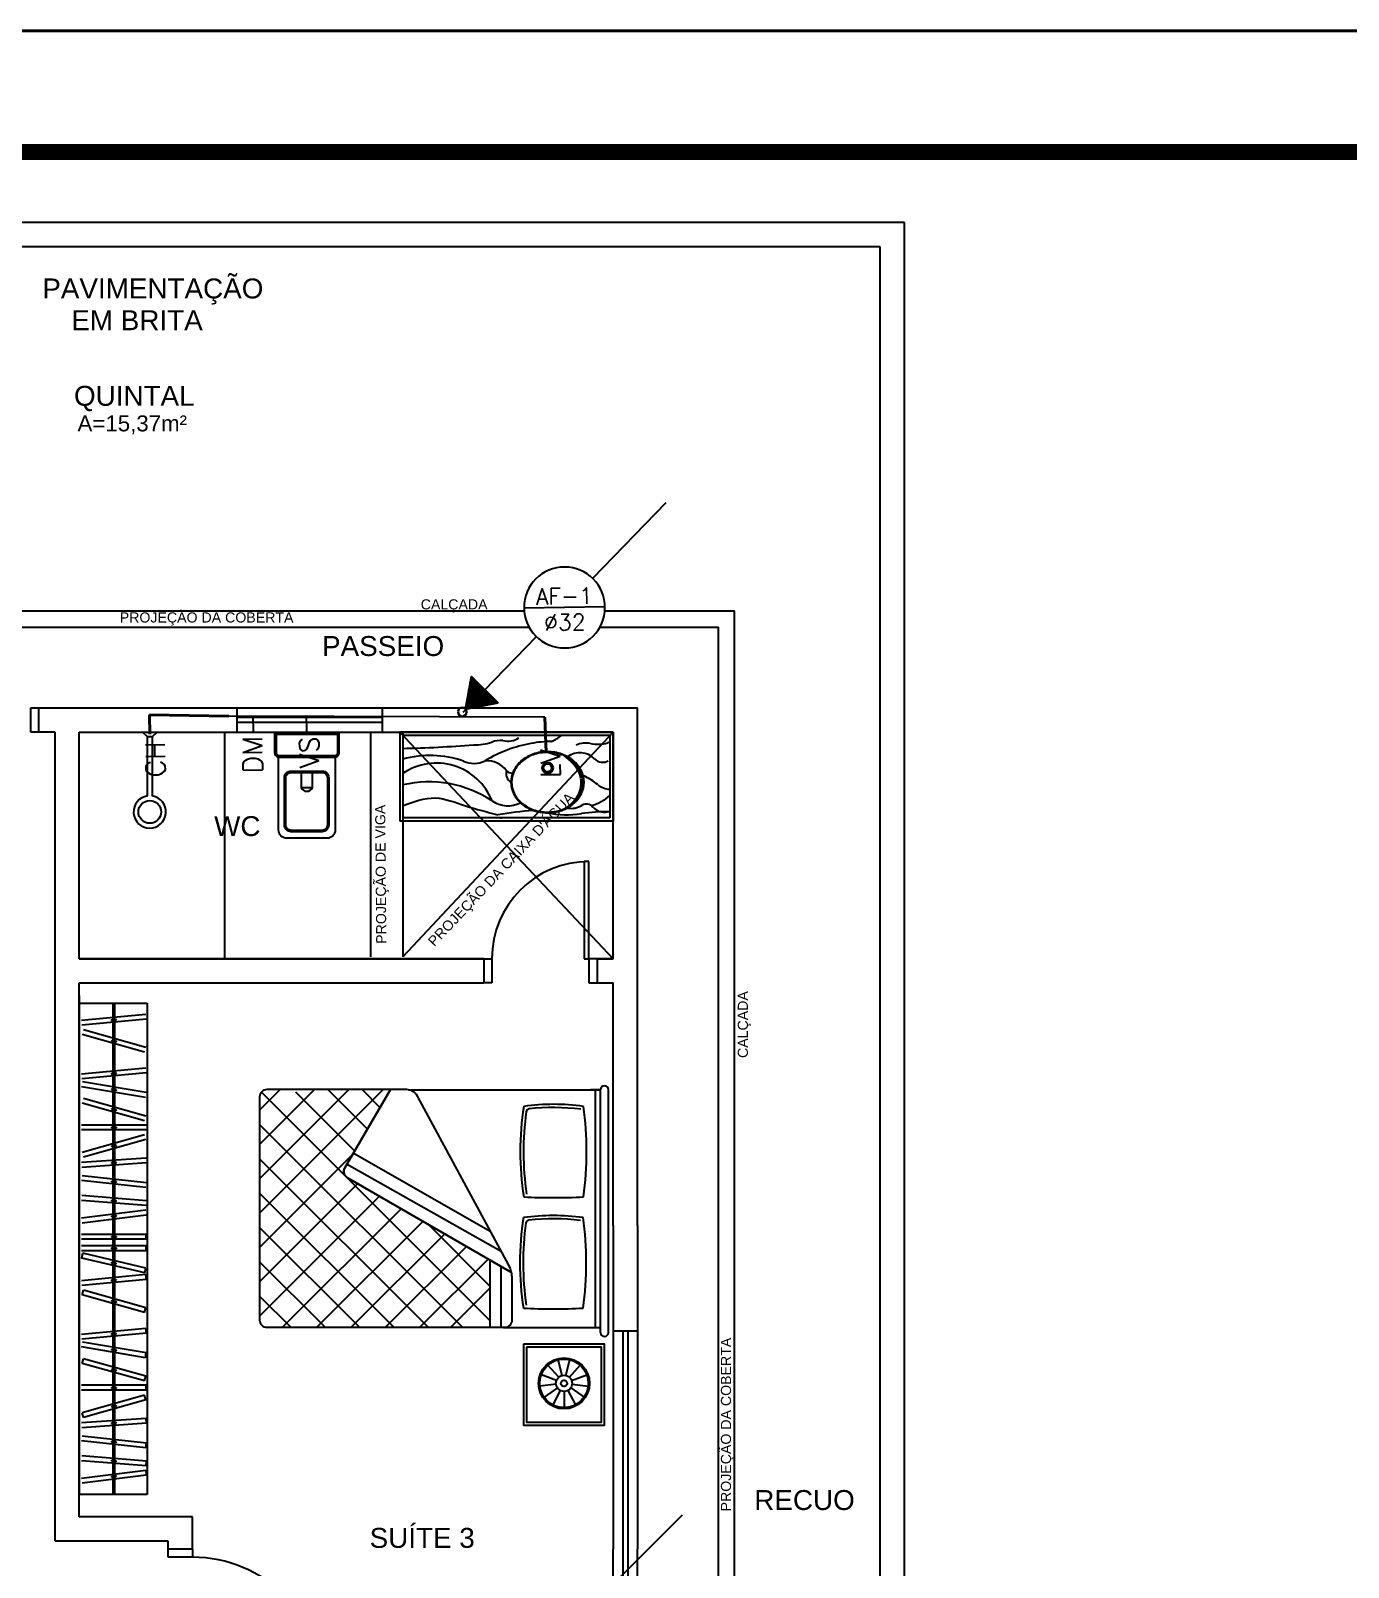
# Model space of a CAD drawing. Header units: millimetres. Extents: x 4595 to 4915, y 2085 to 2243.
# Drawn here: x 4709.14 to 4717.28, y 2203.81 to 2213.31 of the extents above; entities that cross this region are included whole.
import ezdxf
from ezdxf.enums import TextEntityAlignment as Align

# ---------------------------------------------------------------- set-up
doc = ezdxf.new("R2010")
doc.units = ezdxf.units.MM
doc.header["$LTSCALE"] = 0.8
for name, color, linetype in [('02', 2, 'Continuous'), ('DIVERSOS', 4, 'Continuous'), ('HATCH', 8, 'Continuous'), ('MOVEIS', 7, 'Continuous'), ('parede', 2, 'Continuous'), ('TUBULAÇÃO_HIDRÁULICA', 5, 'Continuous'), ('TXT_0', 7, 'Continuous')]:
    doc.layers.add(name, color=color, linetype=linetype)
doc.styles.add('ADITIVOCAD', font='ROMANS.shx')
doc.styles.add('SANSSERIF', font='sas_____.pfb', dxfattribs={"height": 1})
doc.styles.get("Standard").update_dxf_attribs({"font": 'txt.shx', "height": 0.12})

# ---------------------------------------------------------------- blocks, each defined once
blk = doc.blocks.new('Adh_hicol0')
for radius in [0.559, 0.515]:
    blk.add_circle((0, 0), radius)
blk = doc.blocks.new('Adh_BalaoAf')
for p, q in [((0, 0), (0.65, 0)), ((1.8, 0), (1.15, 0))]:
    blk.add_line(p, q)
blk.add_circle((0.9, 0), 0.25)
blk = doc.blocks.new('Adh_Afn')
blk.add_line((-0.25, 0), (0.25, 0))
blk.add_circle((0, 0), 0.25)
at = {"flags": 8}
for tag, p in [('$AF', (0, 0.0703)), ('$DIAM', (0, -0.0909))]:
    blk.add_attdef(tag, text='', height=0.1, dxfattribs=at).set_placement(p, align=Align.MIDDLE)

msp = doc.modelspace()

# ---------------------------------------------------------------- hatches: boundary and pattern name
at = {"layer": 'HATCH'}
h = msp.add_hatch(dxfattribs=at)
h.set_pattern_fill('LINE,_O', color=256, scale=0.001, angle=67.54384)
h.set_pattern_definition([(67.54383833, (4856.1618245, -23.6511752), (-0.002934246297, 0.001212775193), [])])
h.paths.add_polyline_path([(4711.8599, 2209.3155), (4712.0252, 2209.1516), (4711.8235, 2209.1135)])

# ---------------------------------------------------------------- linework, layer by layer
for p, q in [((4709.8274, 2208.9715), (4709.9174, 2208.9715)), ((4709.8574, 2208.9415), (4709.8274, 2208.9715)), ((4709.9174, 2208.9715), (4709.8874, 2208.9415)), ((4709.8574, 2208.5765), (4709.8574, 2208.9415)), ((4709.8874, 2208.9415), (4709.8574, 2208.9415)), ((4709.8874, 2208.9415), (4709.8874, 2208.5762))]:
    msp.add_line(p, q)
at = {"color": 253}
for points in [[(4711.013, 2208.8155, 0.414214), (4711.043, 2208.8455), (4711.043, 2208.9655), (4710.643, 2208.9655), (4710.643, 2208.8455, 0.414214), (4710.673, 2208.8155)], [(4711.013, 2208.8255, 0.414214), (4711.033, 2208.8455), (4711.033, 2208.9555), (4710.653, 2208.9555), (4710.653, 2208.8455, 0.414214), (4710.673, 2208.8255)], [(4710.7042, 2208.6901, -0.414214), (4710.7442, 2208.7301), (4710.9378, 2208.7301, -0.414214), (4710.9778, 2208.6901), (4710.9778, 2208.3951, -0.414214), (4710.9378, 2208.3551), (4710.7442, 2208.3551, -0.414214), (4710.7042, 2208.3951)], [(4710.7127, 2208.6901, -0.414214), (4710.7442, 2208.7216), (4710.9378, 2208.7216, -0.414214), (4710.9693, 2208.6901), (4710.9693, 2208.3951, -0.414214), (4710.9378, 2208.3636), (4710.7442, 2208.3636, -0.414214), (4710.7127, 2208.3951)]]:
    msp.add_lwpolyline(points, format="xyb", close=True, dxfattribs=at)
msp.add_lwpolyline([(4711.018, 2208.8155), (4711.018, 2208.3655, -0.414214), (4710.968, 2208.3155), (4710.718, 2208.3155, -0.414214), (4710.668, 2208.3655), (4710.668, 2208.8159)], format="xyb", dxfattribs=at)
msp.add_lwpolyline([(4710.8067, 2208.7216), (4710.8067, 2208.628), (4710.8774, 2208.628), (4710.8774, 2208.7216)], dxfattribs=at)
msp.add_circle((4709.8715, 2208.4775), 0.07)
msp.add_arc((4709.8715, 2208.4775), 0.1, 98.10897, 80.85441)
msp.add_arc((4710.842, 2208.644), 0.0388, 204.39508, 335.60492, dxfattribs=at)
at = {"layer": '02', "color": 5, "lineweight": 40}
for p, q in [((4710.3596, 2209.0695), (4709.8695, 2209.0779)), ((4709.8695, 2209.0779), (4709.872, 2208.9579)), ((4712.3144, 2209.0644), (4712.3213, 2208.8456))]:
    msp.add_line(p, q, dxfattribs=at)
at = {"layer": '02', "lineweight": 40}
msp.add_lwpolyline([(4703.7996, 2168.7568), (4764.9996, 2168.7568), (4764.9996, 2213.3068), (4703.7996, 2213.3068)], close=True, dxfattribs=at)
at = {"layer": '02', "lineweight": 40, "const_width": 0.1}
msp.add_lwpolyline([(4704.5496, 2169.5068), (4764.2496, 2169.5068), (4764.2496, 2212.5568), (4704.5496, 2212.5568)], close=True, dxfattribs=at)
at = {"layer": 'DIVERSOS'}
msp.add_line((4711.8235, 2209.1135), (4712.0252, 2209.1516), dxfattribs=at)
msp.add_lwpolyline([(4711.8235, 2209.1135), (4711.8599, 2209.3155), (4712.0252, 2209.1516)], dxfattribs=at)
at = {"layer": 'MOVEIS'}
for p, q in [((4711.1013, 2206.761), (4710.5503, 2206.21)), ((4711.3134, 2206.761), (4710.5503, 2205.9979)), ((4710.677, 2206.761), (4710.5503, 2206.6343)), ((4710.8892, 2206.761), (4710.5503, 2206.4221)), ((4710.5626, 2206.7454), (4711.9765, 2205.3314)), ((4710.7732, 2206.7469), (4711.1385, 2206.3816)), ((4710.9712, 2206.761), (4711.2167, 2206.5156)), ((4711.1834, 2206.761), (4711.2948, 2206.6495)), ((4711.4712, 2206.7601), (4712.6568, 2206.7601)), ((4712.6568, 2206.7601), (4712.5968, 2206.7601)), ((4712.6268, 2205.2901), (4712.6268, 2206.7601)), ((4712.6568, 2205.2601), (4712.6568, 2206.7601)), ((4712.7068, 2205.2601), (4712.7068, 2206.7601)), ((4710.5503, 2206.5455), (4711.8039, 2205.2919)), ((4711.1276, 2206.363), (4710.5503, 2205.7858)), ((4710.5503, 2206.3333), (4711.5918, 2205.2919)), ((4711.1564, 2206.1797), (4710.5503, 2205.5736)), ((4710.5503, 2206.1212), (4711.3796, 2205.2919)), ((4711.2909, 2206.102), (4710.5503, 2205.3615)), ((4711.4254, 2206.0244), (4710.6929, 2205.2919)), ((4711.5599, 2205.9468), (4710.905, 2205.2919)), ((4711.5916, 2205.9285), (4711.9765, 2205.5435)), ((4710.5503, 2205.9091), (4711.1675, 2205.2919)), ((4711.6944, 2205.8692), (4711.1172, 2205.2919)), ((4711.8289, 2205.7915), (4711.3293, 2205.2919)), ((4710.5503, 2205.6969), (4710.9554, 2205.2919)), ((4711.9634, 2205.7139), (4711.5414, 2205.2919)), ((4711.9765, 2205.5365), (4711.7319, 2205.2919)), ((4710.5503, 2205.4848), (4710.7433, 2205.2919)), ((4712.0587, 2205.2901), (4712.6568, 2205.2901)), ((4712.399, 2204.9827), (4712.3327, 2205.0576)), ((4712.4202, 2204.9938), (4712.3963, 2205.0909)), ((4712.4441, 2204.9938), (4712.4681, 2205.0909)), ((4712.4653, 2204.9827), (4712.5316, 2205.0576)), ((4712.3854, 2204.963), (4712.2919, 2204.9985)), ((4712.4789, 2204.963), (4712.5724, 2204.9985)), ((4712.3825, 2204.9393), (4712.2833, 2204.9272)), ((4712.391, 2204.9169), (4712.3087, 2204.8601)), ((4712.4089, 2204.901), (4712.3624, 2204.8125)), ((4712.4322, 2204.8953), (4712.4322, 2204.7953)), ((4712.4554, 2204.901), (4712.5019, 2204.8125)), ((4712.4733, 2204.9169), (4712.5556, 2204.8601)), ((4712.4818, 2204.9393), (4712.5811, 2204.9272))]:
    msp.add_line(p, q, dxfattribs=at)
at = {"layer": 'MOVEIS', "linetype": 'Continuous'}
for points in [[(4712.1071, 2205.631), (4711.0937, 2206.2158, -0.415665), (4711.0775, 2206.2771), (4711.3599, 2206.761), (4710.785, 2206.761), (4710.5955, 2206.761, 0.414214), (4710.5505, 2206.716), (4710.5505, 2205.3369, 0.414214), (4710.5955, 2205.2919), (4710.785, 2205.2919), (4712.0665, 2205.2919, 0.414214), (4712.1114, 2205.3369), (4712.1114, 2205.592, 0.055363)], [(4711.3599, 2206.761), (4711.0775, 2206.2771, 0.415665), (4711.0937, 2206.2158), (4712.1071, 2205.631, 0.068584), (4712.0901, 2205.6765), (4711.5258, 2206.7214, 0.275591), (4711.4595, 2206.761)]]:
    msp.add_lwpolyline(points, format="xyb", close=True, dxfattribs=at)
for points in [[(4712.044, 2205.7606), (4711.0885, 2206.3001)], [(4711.9765, 2205.8842), (4711.1279, 2206.3676)], [(4711.9765, 2205.2947), (4711.9765, 2205.7044)], [(4712.044, 2205.2919), (4712.044, 2205.665)]]:
    msp.add_lwpolyline(points, dxfattribs=at)
at = {"layer": 'MOVEIS'}
for points in [[(4712.1822, 2205.1871), (4712.1822, 2204.6871), (4712.6822, 2204.6871), (4712.6822, 2205.1871)], [(4712.2009, 2205.1684), (4712.2009, 2204.7057), (4712.6636, 2204.7057), (4712.6636, 2205.1684)]]:
    msp.add_lwpolyline(points, close=True, dxfattribs=at)
for radius in [0.1578, 0.15, 0.05, 0.019]:
    msp.add_circle((4712.4322, 2204.9453), radius, dxfattribs=at)
for centre, radius, start, end in [((4712.6818, 2206.7601), 0.025, 0, 180), ((4714.0059, 2206.3778), 1.8443, 171.27584, 188.72416), ((4714.0059, 2206.3778), 1.8243, 172.23291, 188.26343), ((4712.3678, 2205.3085), 1.3617, 82.19981, 97.80019), ((4712.2182, 2206.6217), 0.02, 96.4988, 172.23291), ((4712.3678, 2205.3085), 1.3417, 82.80483, 96.4988), ((4710.5238, 2206.3778), 2.048, 352.1494, 7.8506), ((4712.3678, 2209.6108), 3.5176, 266.98842, 273.01158), ((4714.0037, 2205.6901), 1.8443, 171.27584, 188.72416), ((4714.0037, 2205.6901), 1.8243, 172.23291, 188.26343), ((4712.3656, 2204.6207), 1.3617, 82.19981, 97.80019), ((4712.216, 2205.9339), 0.02, 96.4988, 172.23291), ((4712.3656, 2204.6207), 1.3417, 82.80483, 96.4988), ((4710.5216, 2205.6901), 2.048, 352.1494, 7.8506), ((4712.3656, 2208.9231), 3.5176, 266.98842, 273.01158), ((4712.6818, 2205.2601), 0.025, 180, 0)]:
    msp.add_arc(centre, radius, start, end, dxfattribs=at)
at = {"layer": 'parede', "color": 253}
for p, q in [((4714.5359, 2212.1206), (4706.5359, 2212.1206)), ((4714.5359, 2187.1206), (4714.5359, 2212.1206)), ((4714.3859, 2211.9706), (4706.6859, 2211.9706)), ((4714.3859, 2197.2706), (4714.3859, 2211.9706)), ((4707.5758, 2209.7206), (4712.186, 2209.7206)), ((4712.6843, 2209.7206), (4713.4859, 2209.7206)), ((4713.4859, 2197.2706), (4713.4859, 2209.7206)), ((4706.6859, 2209.6206), (4712.2162, 2209.6206)), ((4712.6541, 2209.6206), (4713.3859, 2209.6206)), ((4713.3859, 2197.2706), (4713.3859, 2209.6206)), ((4709.1359, 2209.1206), (4712.8859, 2209.1206)), ((4709.1359, 2208.9706), (4709.1359, 2209.1206)), ((4709.1359, 2209.1206), (4709.1859, 2209.1206)), ((4709.1859, 2208.9706), (4709.1859, 2209.1206)), ((4710.409, 2209.1206), (4710.409, 2208.9706)), ((4711.309, 2209.0611), (4710.409, 2209.0611)), ((4711.309, 2209.1206), (4711.309, 2208.9711)), ((4712.8859, 2205.9206), (4712.8859, 2209.1206)), ((4709.2859, 2208.9706), (4709.1359, 2208.9706)), ((4709.1859, 2208.9706), (4709.1359, 2208.9706)), ((4709.2859, 2203.9706), (4709.2859, 2208.9706)), ((4709.4359, 2207.5706), (4709.4359, 2208.9706)), ((4709.4359, 2208.9706), (4712.7359, 2208.9706)), ((4709.4359, 2208.9706), (4710.3359, 2208.9706)), ((4709.4359, 2208.9706), (4710.3359, 2208.9706)), ((4710.2359, 2208.9706), (4712.7359, 2208.9706)), ((4710.3359, 2207.5706), (4710.3359, 2208.9706)), ((4710.3359, 2208.9706), (4710.3625, 2208.9706)), ((4711.309, 2209.0311), (4710.409, 2209.0311)), ((4711.2359, 2208.9706), (4711.2359, 2207.5815)), ((4712.7359, 2208.9706), (4711.4167, 2208.9706)), ((4711.4167, 2208.9706), (4711.4167, 2208.4206)), ((4711.4167, 2208.9706), (4712.7359, 2207.5706)), ((4712.7359, 2208.9706), (4711.4167, 2208.9706)), ((4712.7359, 2208.9706), (4711.4359, 2208.9706)), ((4711.4359, 2208.9706), (4711.4359, 2207.5815)), ((4712.7359, 2208.9706), (4711.4359, 2207.5815)), ((4712.7359, 2208.9706), (4711.8359, 2208.9706)), ((4712.7359, 2207.5706), (4712.7359, 2208.9706)), ((4712.7359, 2208.9706), (4712.7359, 2208.4206)), ((4711.4367, 2208.9506), (4711.4367, 2208.4406)), ((4712.7159, 2208.9506), (4711.4367, 2208.9506)), ((4712.7159, 2208.9506), (4712.7159, 2208.4406)), ((4712.7359, 2208.4206), (4711.4167, 2208.4206)), ((4712.7159, 2208.4406), (4711.4367, 2208.4406)), ((4712.5859, 2208.1706), (4712.5559, 2208.1706)), ((4712.5559, 2208.1706), (4712.5559, 2207.5706)), ((4712.5859, 2207.5706), (4712.5859, 2208.1706)), ((4709.4359, 2207.5706), (4711.9359, 2207.5706)), ((4711.9359, 2207.5706), (4709.4359, 2207.5706)), ((4711.9359, 2207.5706), (4711.9359, 2207.4206)), ((4711.9359, 2207.5706), (4711.9859, 2207.5706)), ((4711.9859, 2207.5706), (4711.9859, 2207.4206)), ((4712.5559, 2207.5706), (4712.5859, 2207.5706)), ((4712.6359, 2207.5706), (4712.5859, 2207.5706)), ((4712.5859, 2207.5706), (4712.5859, 2207.4206)), ((4712.6359, 2207.5706), (4712.7359, 2207.5706)), ((4712.7359, 2207.5706), (4712.6359, 2207.5706)), ((4712.6359, 2207.5706), (4712.6359, 2207.4206)), ((4709.4359, 2204.1206), (4709.4359, 2207.4206)), ((4709.4359, 2207.4206), (4711.9359, 2207.4206)), ((4709.4359, 2207.3432), (4709.4359, 2204.2574)), ((4711.9859, 2207.4206), (4711.9359, 2207.4206)), ((4712.5859, 2207.4206), (4712.6359, 2207.4206)), ((4712.6359, 2207.4206), (4712.7359, 2207.4206)), ((4712.7359, 2205.9206), (4712.7359, 2207.4206)), ((4709.4359, 2204.2574), (4709.4359, 2207.2949)), ((4709.4359, 2204.2574), (4709.4359, 2207.2949)), ((4709.4359, 2207.2949), (4709.8548, 2207.2949)), ((4709.6453, 2205.8663), (4709.6453, 2207.2949)), ((4709.6553, 2205.8663), (4709.6553, 2207.2949)), ((4709.8548, 2207.2949), (4709.8548, 2204.2574)), ((4709.8478, 2207.2263), (4709.4496, 2207.189)), ((4709.8506, 2207.1964), (4709.4524, 2207.1592)), ((4709.635, 2207.1938), (4709.6647, 2207.1966)), ((4709.635, 2207.1938), (4709.6354, 2207.1888)), ((4709.6354, 2207.1888), (4709.6652, 2207.1916)), ((4709.6652, 2207.1916), (4709.6647, 2207.1966)), ((4709.8394, 2206.9925), (4709.4545, 2207.1013)), ((4709.8476, 2207.0214), (4709.4626, 2207.1301)), ((4709.6373, 2207.0678), (4709.6359, 2207.063)), ((4709.6359, 2207.063), (4709.6647, 2207.0549)), ((4709.6373, 2207.0678), (4709.666, 2207.0597)), ((4709.6647, 2207.0549), (4709.666, 2207.0597)), ((4709.8478, 2206.8944), (4709.4496, 2206.8571)), ((4709.8506, 2206.8645), (4709.4524, 2206.8273)), ((4709.635, 2206.8619), (4709.6647, 2206.8647)), ((4709.6652, 2206.8597), (4709.6647, 2206.8647)), ((4709.8447, 2206.713), (4709.4502, 2206.7792)), ((4709.8496, 2206.7426), (4709.4551, 2206.8088)), ((4709.635, 2206.8619), (4709.6354, 2206.8569)), ((4709.6354, 2206.8569), (4709.6652, 2206.8597)), ((4709.8394, 2206.569), (4709.4545, 2206.6778)), ((4709.8476, 2206.5979), (4709.4626, 2206.7066)), ((4709.6356, 2206.7658), (4709.6347, 2206.7609)), ((4709.6347, 2206.7609), (4709.6642, 2206.756)), ((4709.6356, 2206.7658), (4709.665, 2206.7609)), ((4709.6642, 2206.756), (4709.665, 2206.7609)), ((4709.6373, 2206.6443), (4709.6359, 2206.6395)), ((4709.6359, 2206.6395), (4709.6647, 2206.6314)), ((4709.6373, 2206.6443), (4709.666, 2206.6362)), ((4709.6647, 2206.6314), (4709.666, 2206.6362)), ((4709.8503, 2206.5421), (4709.4503, 2206.5421)), ((4709.8503, 2206.5121), (4709.4503, 2206.5121)), ((4709.6354, 2206.5296), (4709.6354, 2206.5246)), ((4709.6354, 2206.5296), (4709.6652, 2206.5296)), ((4709.6354, 2206.5246), (4709.6652, 2206.5246)), ((4709.6652, 2206.5246), (4709.6652, 2206.5296)), ((4709.8393, 2206.4822), (4709.4545, 2206.3731)), ((4709.8475, 2206.4534), (4709.4627, 2206.3442)), ((4709.6359, 2206.4115), (4709.6647, 2206.4197)), ((4709.6359, 2206.4115), (4709.6373, 2206.4067)), ((4709.6373, 2206.4067), (4709.666, 2206.4149)), ((4709.666, 2206.4149), (4709.6647, 2206.4197)), ((4709.8486, 2206.338), (4709.4496, 2206.31)), ((4709.8507, 2206.3081), (4709.4517, 2206.2801)), ((4709.635, 2206.3105), (4709.6648, 2206.3126)), ((4709.635, 2206.3105), (4709.6354, 2206.3055)), ((4709.6354, 2206.3055), (4709.6652, 2206.3076)), ((4709.6652, 2206.3076), (4709.6648, 2206.3126)), ((4709.8473, 2206.1556), (4709.4496, 2206.1985)), ((4709.8505, 2206.1854), (4709.4528, 2206.2284)), ((4709.8507, 2206.0738), (4709.452, 2206.1059)), ((4709.6354, 2206.1961), (4709.6349, 2206.1911)), ((4709.6349, 2206.1911), (4709.6646, 2206.1879)), ((4709.6354, 2206.1961), (4709.6651, 2206.1929)), ((4709.6646, 2206.1879), (4709.6651, 2206.1929)), ((4709.8483, 2206.0439), (4709.4496, 2206.076)), ((4709.4496, 2205.9683), (4709.8466, 2206.0176)), ((4709.6354, 2206.0786), (4709.635, 2206.0736)), ((4709.635, 2206.0736), (4709.6648, 2206.0712)), ((4709.6354, 2206.0786), (4709.6652, 2206.0762)), ((4709.6648, 2206.0712), (4709.6652, 2206.0762)), ((4709.4533, 2205.9386), (4709.8503, 2205.9879)), ((4709.6645, 2205.9824), (4709.6349, 2205.9788)), ((4709.6349, 2205.9788), (4709.6355, 2205.9738)), ((4709.6651, 2205.9775), (4709.6355, 2205.9738)), ((4709.6453, 2204.2574), (4709.6453, 2205.9927)), ((4709.6553, 2204.2574), (4709.6553, 2205.9927)), ((4709.6651, 2205.9775), (4709.6645, 2205.9824)), ((4712.7359, 2205.9206), (4712.7359, 2203.9206)), ((4712.8859, 2205.9206), (4712.8859, 2203.9206)), ((4709.8503, 2205.8663), (4709.4503, 2205.8663)), ((4709.8503, 2205.8363), (4709.4503, 2205.8363)), ((4709.6354, 2205.8538), (4709.6354, 2205.8488)), ((4709.6354, 2205.8538), (4709.6652, 2205.8538)), ((4709.6354, 2205.8488), (4709.6652, 2205.8488)), ((4709.6652, 2205.8488), (4709.6652, 2205.8538)), ((4709.8503, 2205.8363), (4709.8503, 2205.8663)), ((4709.8503, 2205.7951), (4709.4503, 2205.7951)), ((4709.8503, 2205.7651), (4709.4503, 2205.7651)), ((4709.4517, 2205.7199), (4709.4585, 2205.7491)), ((4709.8479, 2205.6572), (4709.4585, 2205.7491)), ((4709.6354, 2205.7826), (4709.6354, 2205.7776)), ((4709.6354, 2205.7826), (4709.6652, 2205.7826)), ((4709.6354, 2205.7776), (4709.6652, 2205.7776)), ((4709.6652, 2205.7776), (4709.6652, 2205.7826)), ((4709.8503, 2205.7651), (4709.8503, 2205.7951)), ((4709.841, 2205.628), (4709.4517, 2205.7199)), ((4709.6358, 2205.6944), (4709.6346, 2205.6895)), ((4709.6346, 2205.6895), (4709.6637, 2205.6827)), ((4709.6358, 2205.6944), (4709.6648, 2205.6876)), ((4709.6637, 2205.6827), (4709.6648, 2205.6876)), ((4709.841, 2205.628), (4709.8479, 2205.6572)), ((4709.8478, 2205.6173), (4709.4496, 2205.58)), ((4709.8506, 2205.5874), (4709.4524, 2205.5502)), ((4709.635, 2205.5848), (4709.6647, 2205.5876)), ((4709.635, 2205.5848), (4709.6354, 2205.5799)), ((4709.6354, 2205.5799), (4709.6652, 2205.5826)), ((4709.6652, 2205.5826), (4709.6647, 2205.5876)), ((4709.8506, 2205.5874), (4709.8478, 2205.6173)), ((4709.4545, 2205.4923), (4709.4626, 2205.5211)), ((4709.8394, 2205.3835), (4709.4545, 2205.4923)), ((4709.8476, 2205.4124), (4709.4626, 2205.5211)), ((4709.6373, 2205.4588), (4709.6359, 2205.454)), ((4709.6359, 2205.454), (4709.6647, 2205.4459)), ((4709.6373, 2205.4588), (4709.666, 2205.4507)), ((4709.6647, 2205.4459), (4709.666, 2205.4507)), ((4709.8394, 2205.3835), (4709.8476, 2205.4124)), ((4709.8478, 2205.2854), (4709.4496, 2205.2482)), ((4709.8506, 2205.2555), (4709.4524, 2205.2183)), ((4709.635, 2205.2529), (4709.6647, 2205.2557)), ((4709.635, 2205.2529), (4709.6354, 2205.248)), ((4709.6354, 2205.248), (4709.6652, 2205.2507)), ((4709.6652, 2205.2507), (4709.6647, 2205.2557)), ((4709.8506, 2205.2555), (4709.8478, 2205.2854)), ((4712.7359, 2205.2706), (4712.8859, 2205.2706)), ((4712.7959, 2205.2706), (4712.7959, 2203.2706)), ((4712.8259, 2205.2706), (4712.8259, 2203.2706)), ((4709.8447, 2205.1041), (4709.4502, 2205.1702)), ((4709.8496, 2205.1336), (4709.4551, 2205.1998)), ((4709.6356, 2205.1569), (4709.6347, 2205.1519)), ((4709.6356, 2205.1569), (4709.665, 2205.1519)), ((4709.4545, 2205.0688), (4709.4626, 2205.0976)), ((4709.8394, 2204.96), (4709.4545, 2205.0688)), ((4709.8476, 2204.9889), (4709.4626, 2205.0976)), ((4709.6347, 2205.1519), (4709.6642, 2205.147)), ((4709.6642, 2205.147), (4709.665, 2205.1519)), ((4709.8447, 2205.1041), (4709.8496, 2205.1336)), ((4709.6373, 2205.0353), (4709.6359, 2205.0305)), ((4709.6359, 2205.0305), (4709.6647, 2205.0224)), ((4709.6373, 2205.0353), (4709.666, 2205.0272)), ((4709.6647, 2205.0224), (4709.666, 2205.0272)), ((4709.8394, 2204.96), (4709.8476, 2204.9889)), ((4709.8503, 2204.9332), (4709.4503, 2204.9332)), ((4709.8503, 2204.9032), (4709.4503, 2204.9032)), ((4709.8393, 2204.8732), (4709.4545, 2204.7641)), ((4709.6354, 2204.9207), (4709.6354, 2204.9157)), ((4709.6354, 2204.9207), (4709.6652, 2204.9207)), ((4709.6354, 2204.9157), (4709.6652, 2204.9157)), ((4709.6652, 2204.9157), (4709.6652, 2204.9207)), ((4709.8475, 2204.8444), (4709.8393, 2204.8732)), ((4709.8503, 2204.9032), (4709.8503, 2204.9332)), ((4709.8475, 2204.8444), (4709.4627, 2204.7352)), ((4709.6359, 2204.8026), (4709.6647, 2204.8107)), ((4709.6359, 2204.8026), (4709.6373, 2204.7977)), ((4709.6373, 2204.7977), (4709.666, 2204.8059)), ((4709.666, 2204.8059), (4709.6647, 2204.8107)), ((4709.8486, 2204.729), (4709.4496, 2204.701)), ((4709.8507, 2204.6991), (4709.4517, 2204.6711)), ((4709.4627, 2204.7352), (4709.4545, 2204.7641)), ((4709.635, 2204.7015), (4709.6648, 2204.7036)), ((4709.635, 2204.7015), (4709.6354, 2204.6965)), ((4709.6354, 2204.6965), (4709.6652, 2204.6986)), ((4709.6652, 2204.6986), (4709.6648, 2204.7036)), ((4709.8507, 2204.6991), (4709.8486, 2204.729)), ((4709.8473, 2204.5466), (4709.4496, 2204.5896)), ((4709.8505, 2204.5765), (4709.4528, 2204.6194)), ((4709.6354, 2204.5871), (4709.6349, 2204.5821)), ((4709.6354, 2204.5871), (4709.6651, 2204.5839)), ((4709.6646, 2204.5789), (4709.6651, 2204.5839)), ((4709.8507, 2204.4649), (4709.452, 2204.4969)), ((4709.6349, 2204.5821), (4709.6646, 2204.5789)), ((4709.8473, 2204.5466), (4709.8505, 2204.5765)), ((4709.8483, 2204.435), (4709.4496, 2204.467)), ((4709.4496, 2204.3593), (4709.8466, 2204.4087)), ((4709.6354, 2204.4696), (4709.635, 2204.4646)), ((4709.635, 2204.4646), (4709.6648, 2204.4623)), ((4709.6354, 2204.4696), (4709.6652, 2204.4672)), ((4709.6648, 2204.4623), (4709.6652, 2204.4672)), ((4709.8466, 2204.4087), (4709.8503, 2204.3789)), ((4709.8483, 2204.435), (4709.8507, 2204.4649)), ((4709.4533, 2204.3296), (4709.8503, 2204.3789)), ((4709.6645, 2204.3734), (4709.6349, 2204.3698)), ((4709.6349, 2204.3698), (4709.6355, 2204.3648)), ((4709.6651, 2204.3685), (4709.6355, 2204.3648)), ((4709.6651, 2204.3685), (4709.6645, 2204.3734)), ((4709.8548, 2204.2574), (4709.4359, 2204.2574)), ((4710.1359, 2204.1206), (4709.4359, 2204.1206)), ((4710.1359, 2203.9206), (4710.1359, 2204.1206)), ((4709.9859, 2203.9706), (4709.2859, 2203.9706)), ((4709.9859, 2203.9206), (4709.9859, 2203.9706)), ((4710.1359, 2203.9206), (4709.9859, 2203.9206)), ((4709.9859, 2203.8706), (4709.9859, 2203.9206)), ((4710.1359, 2203.9206), (4710.1359, 2203.8706)), ((4712.7359, 2203.6302), (4712.7359, 2203.9206)), ((4712.8859, 2202.6206), (4712.8859, 2203.9206)), ((4710.1359, 2203.8706), (4709.9859, 2203.8706))]:
    msp.add_line(p, q, dxfattribs=at)
for radius in [0.0339, 0.025]:
    msp.add_circle((4712.3303, 2208.7499), radius, dxfattribs=at)
for centre, radius, start, end in [((4711.2586, 2216.6642), 7.796, 271.29964, 274.52445), ((4711.8848, 2209.1964), 0.3042, 267.88345, 289.2677), ((4712.3729, 2208.0932), 0.8206, 100.19218, 121.41073), ((4712.0479, 2208.7299), 0.19, 87.94741, 109.2677), ((4712.0864, 2209.0327), 0.1173, 254.30788, 304.9939), ((4712.3745, 2208.084), 0.83, 91.43209, 100.19218), ((4712.2774, 2209.1127), 0.2131, 291.00148, 310.47295), ((4712.567, 2208.7691), 0.1346, 78.10287, 116.19936), ((4712.6401, 2209.1161), 0.22, 258.10287, 286.38434), ((4712.7514, 2208.7378), 0.1744, 101.74996, 106.38434), ((4711.604, 2208.2062), 0.6206, 70.57714, 105.76616), ((4711.6441, 2208.4104), 0.3688, 21.46092, 124.46842), ((4711.8755, 2208.9386), 0.1609, 246.12599, 295.66265), ((4711.9559, 2208.6464), 0.1475, 35.71748, 94.18945), ((4712.2949, 2208.645), 0.195, 129.87813, 153.62878), ((4712.2949, 2208.645), 0.1908, 129.87813, 153.62878), ((4712.316, 2208.6198), 0.2279, 109.08908, 129.87813), ((4712.316, 2208.6198), 0.2237, 109.08908, 129.87813), ((4712.3297, 2208.5801), 0.2698, 90, 109.08908), ((4712.3297, 2208.5801), 0.2656, 90, 109.08908), ((4712.3297, 2208.5801), 0.2698, 70.91092, 90), ((4712.3297, 2208.5801), 0.2656, 70.91092, 90), ((4712.3434, 2208.6198), 0.2237, 50.12187, 70.91092), ((4712.3434, 2208.6198), 0.2279, 50.12187, 70.91092), ((4712.5302, 2208.7157), 0.1281, 44.77019, 126.35818), ((4712.3645, 2208.645), 0.1908, 26.37122, 50.12187), ((4712.3645, 2208.645), 0.195, 26.37122, 50.12187), ((4712.6718, 2208.8561), 0.0713, 224.77019, 298.18426), ((4712.1375, 2208.7155), 0.0641, 164.58687, 238.11348), ((4712.1174, 2208.781), 0.0639, 229.26609, 266.83356), ((4712.2624, 2208.6611), 0.1587, 153.62878, 180), ((4712.2624, 2208.6611), 0.1545, 153.62878, 180), ((4712.397, 2208.6611), 0.1545, 0, 26.37122), ((4712.397, 2208.6611), 0.1587, 0, 26.37122), ((4712.3772, 2208.3337), 0.4085, 49.93431, 64.08525), ((4711.5977, 2207.9636), 0.7001, 56.19075, 103.29811), ((4712.2624, 2208.6611), 0.1587, 180, 206.37122), ((4712.2624, 2208.6611), 0.1545, 180, 206.37122), ((4712.2949, 2208.6772), 0.195, 206.37122, 230.12187), ((4712.2949, 2208.6772), 0.1908, 206.37122, 230.12187), ((4712.3645, 2208.6772), 0.1908, 309.87813, 333.62878), ((4712.3645, 2208.6772), 0.195, 309.87813, 333.62878), ((4712.397, 2208.6611), 0.1545, 333.62878, 360), ((4712.397, 2208.6611), 0.1587, 333.62878, 360), ((4712.5158, 2208.807), 0.3026, 286.32429, 311.37916), ((4712.7153, 2208.7357), 0.1168, 229.93431, 270.27245), ((4712.085, 2208.6912), 0.1756, 236.19075, 296.29023), ((4712.5406, 2205.1413), 3.3591, 95.10948, 98.84849), ((4712.316, 2208.7025), 0.2279, 230.12187, 250.91092), ((4712.316, 2208.7025), 0.2237, 230.12187, 250.91092), ((4712.3297, 2208.7421), 0.2698, 250.91092, 270), ((4712.3297, 2208.7421), 0.2656, 250.91092, 270), ((4712.3297, 2208.7421), 0.2656, 270, 289.08908), ((4712.3297, 2208.7421), 0.2698, 270, 289.08908), ((4712.3434, 2208.7025), 0.2237, 289.08908, 309.87813), ((4712.3434, 2208.7025), 0.2279, 289.08908, 309.87813), ((4712.4753, 2208.6241), 0.1245, 258.9955, 303.33328), ((4712.6799, 2207.5743), 0.9039, 87.72288, 98.96381), ((4712.5694, 2208.4707), 0.0556, 41.34869, 117.43179), ((4712.6807, 2208.5686), 0.0926, 221.34869, 281.81412), ((4711.9758, 2208.5897), 0.1624, 293.36407, 295.89026), ((4712.4484, 2209.0423), 0.5823, 258.24015, 278.96381), ((4712.5859, 2207.5706), 0.6, 90, 180), ((4710.1359, 2203.0706), 0.8, 0, 90)]:
    msp.add_arc(centre, radius, start, end, dxfattribs=at)
msp.add_spline([(4711.4344, 2208.5162), (4711.6362, 2208.5639), (4711.8221, 2208.5162), (4712.0239, 2208.4605)], degree=3, dxfattribs=at)
for points in [[(4712.4395, 2208.8264), (4712.4105, 2208.8376), (4712.4102, 2208.8367), (4712.4079, 2208.8384)], [(4712.4392, 2208.8265), (4712.4102, 2208.8366), (4712.4395, 2208.8264), (4712.4105, 2208.8376)], [(4712.4102, 2208.8366), (4712.4431, 2208.8093), (4712.4403, 2208.826), (4712.452, 2208.8019)], [(4712.4403, 2208.826), (4712.452, 2208.8019), (4712.4507, 2208.8208), (4712.463, 2208.7927)], [(4712.4507, 2208.8208), (4712.463, 2208.7927), (4712.4616, 2208.8146), (4712.4732, 2208.7838)], [(4712.4616, 2208.8146), (4712.4732, 2208.7838), (4712.4727, 2208.8074), (4712.4792, 2208.7779)], [(4712.4727, 2208.8074), (4712.4792, 2208.7779), (4712.4787, 2208.8031), (4712.4877, 2208.7686)], [(4712.4787, 2208.8031), (4712.4877, 2208.7686), (4712.4926, 2208.7921), (4712.4956, 2208.7587)], [(4712.4926, 2208.7921), (4712.4956, 2208.7587), (4712.5055, 2208.7797), (4712.5045, 2208.7458)], [(4712.5055, 2208.7797), (4712.5045, 2208.7458), (4712.5182, 2208.765), (4712.5138, 2208.7293)], [(4712.5182, 2208.765), (4712.5138, 2208.7293), (4712.5294, 2208.7491), (4712.515, 2208.7269)], [(4712.5294, 2208.7491), (4712.515, 2208.7269), (4712.5379, 2208.7342), (4712.5198, 2208.7159)], [(4712.5379, 2208.7342), (4712.5198, 2208.7159), (4712.5465, 2208.7145), (4712.5226, 2208.7084)], [(4712.5465, 2208.7145), (4712.5226, 2208.7084), (4712.5512, 2208.6989), (4712.5249, 2208.7008)], [(4712.5512, 2208.6989), (4712.5249, 2208.7008), (4712.5543, 2208.6824), (4712.5283, 2208.6862)], [(4712.5545, 2208.6807), (4712.5287, 2208.6839), (4712.5553, 2208.6731), (4712.5301, 2208.673)], [(4712.5553, 2208.6731), (4712.5301, 2208.673), (4712.5557, 2208.6596), (4712.5307, 2208.6647)], [(4712.5309, 2208.5756), (4712.5146, 2208.5878), (4712.5182, 2208.5572), (4712.5023, 2208.5664)], [(4712.5392, 2208.5906), (4712.5206, 2208.6018), (4712.5309, 2208.5756), (4712.5146, 2208.5878)], [(4712.5459, 2208.606), (4712.5251, 2208.6154), (4712.5392, 2208.5906), (4712.5206, 2208.6018)], [(4712.5499, 2208.6185), (4712.5284, 2208.63), (4712.5459, 2208.606), (4712.5251, 2208.6154)], [(4712.5537, 2208.6361), (4712.5305, 2208.647), (4712.5499, 2208.6185), (4712.5284, 2208.63)], [(4712.5551, 2208.6465), (4712.5308, 2208.6562), (4712.5537, 2208.6361), (4712.5305, 2208.647)], [(4712.5557, 2208.6596), (4712.5307, 2208.6647), (4712.5551, 2208.6465), (4712.5308, 2208.6562)], [(4712.4324, 2208.4926), (4712.4394, 2208.5042), (4712.4181, 2208.4872), (4712.4309, 2208.4974)], [(4712.4472, 2208.4996), (4712.446, 2208.5094), (4712.4324, 2208.4926), (4712.4394, 2208.5042)], [(4712.4582, 2208.5056), (4712.4561, 2208.5175), (4712.4472, 2208.4996), (4712.446, 2208.5094)], [(4712.4775, 2208.5182), (4712.4711, 2208.5299), (4712.4582, 2208.5056), (4712.4561, 2208.5175)], [(4712.4926, 2208.5302), (4712.4845, 2208.5435), (4712.4775, 2208.5182), (4712.4711, 2208.5299)], [(4712.5049, 2208.5419), (4712.4956, 2208.5569), (4712.4926, 2208.5302), (4712.4845, 2208.5435)], [(4712.5182, 2208.5572), (4712.5023, 2208.5664), (4712.5049, 2208.5419), (4712.4956, 2208.5569)]]:
    msp.add_solid(points, dxfattribs=at)
at = {"layer": 'TUBULAÇÃO_HIDRÁULICA'}
for p, q in [((4712.3144, 2209.0644), (4710.3596, 2209.0695)), ((4710.5093, 2209.072), (4710.511, 2208.972)), ((4710.838, 2209.0742), (4710.8396, 2208.9742))]:
    msp.add_line(p, q, dxfattribs=at)

# ---------------------------------------------------------------- block references
at = {"layer": 'DIVERSOS', "xscale": -1, "rotation": 225.9449848466988}
msp.add_blockref('Adh_BalaoAf', (4711.8093, 2209.0944), dxfattribs=at)
at = {"layer": 'DIVERSOS'}
ref = msp.add_blockref('Adh_Afn', (4712.4352, 2209.7412), dxfattribs=dict(at, xscale=-1, rotation=0.944984846698782))
ref.add_attrib('$AF', 'AF-1', dxfattribs={"layer": 'TXT_0', "height": 0.1, "rotation": 0.94498, "style": 'ADITIVOCAD', "flags": 8}).set_placement((4712.434, 2209.8115), align=Align.MIDDLE)
ref.add_attrib('$DIAM', '%%C32', dxfattribs={"layer": 'TXT_0', "height": 0.1, "rotation": 0.94498, "style": 'ADITIVOCAD', "flags": 8}).set_placement((4712.4367, 2209.6503), align=Align.MIDDLE)
at = {"layer": 'DIVERSOS', "extrusion": (0, 0, -1), "zscale": -1, "rotation": 135.0000000000001}
msp.add_blockref('Adh_BalaoAf', (-4711.8902, 2202.8571), dxfattribs=at)
at = {"layer": 'TUBULAÇÃO_HIDRÁULICA', "xscale": -0.05000000000018186, "yscale": 0.05000000000018189, "zscale": 0.05000000000018189, "rotation": 270.9449848466988}
msp.add_blockref('Adh_hicol0', (4711.803, 2209.0961), dxfattribs=at)

# ---------------------------------------------------------------- texts
at = {"layer": 'parede', "color": 253, "style": 'SANSSERIF'}
for s, height, p in [('PAVIMENTAÇÃO', 0.12312, (4709.2073, 2211.6521)), ('EM BRITA', 0.12312, (4709.3867, 2211.4556)), ('QUINTAL', 0.12312, (4709.4032, 2210.9884)), ('A=15,37m²', 0.0985, (4709.425, 2210.8303)), ('PROJEÇÃO DA COBERTA', 0.062598, (4709.686, 2209.6486)), ('CALÇADA', 0.0626, (4711.5464, 2209.7295)), ('PASSEIO', 0.12312, (4710.9364, 2209.4416)), ('WC', 0.12312, (4710.2693, 2208.3283)), ('RECUO', 0.12312, (4713.6078, 2204.1625)), ('SUÍTE 3', 0.12312, (4711.2304, 2203.9285))]:
    msp.add_text(s, height=height, dxfattribs=at).set_placement(p)
for s, height, rotation, p in [("PROJEÇÃO DA CAIXA D'ÁGUA", 0.062598, 46.54899, (4711.6303, 2207.6415)), ('PROJEÇÃO DE VIGA', 0.062598, 90.44152, (4711.3336, 2207.6627)), ('CALÇADA', 0.0626, 90, (4713.5686, 2206.9567)), ('PROJEÇÃO DA COBERTA', 0.062598, 90, (4713.4643, 2204.1537))]:
    msp.add_text(s, height=height, rotation=rotation, dxfattribs=at).set_placement(p)
at = {"layer": 'TUBULAÇÃO_HIDRÁULICA', "color": 0, "char_height": 0.12, "width": 1.871509, "attachment_point": 3, "rotation": 90.94498}
for s, insert in [('CH', (4709.8452, 2208.9121)), ('DM', (4710.4455, 2208.9475)), ('VS', (4710.7951, 2208.9435)), ('LV', (4712.2866, 2208.8675))]:
    msp.add_mtext(s, dxfattribs=dict(at, insert=insert))

doc.saveas('drawing.dxf')
